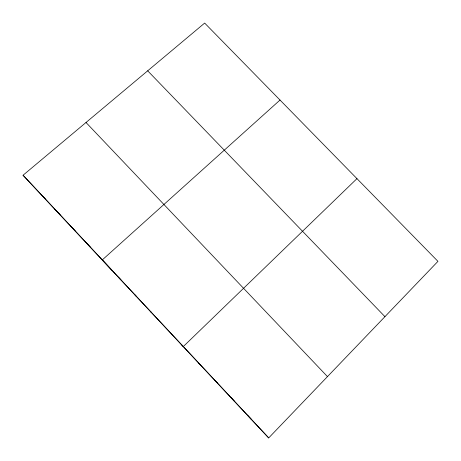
<?xml version="1.0" encoding="UTF-8"?>
<svg xmlns="http://www.w3.org/2000/svg" width="461" height="461" viewBox="0 0 461 461"><rect width="100%" height="100%" fill="white"/><g stroke="black" fill="none" stroke-linecap="round" stroke-linejoin="round"><path stroke-width="0.69" d="M268.7 437.921L437.95 261.358L204.661 23.079L23.05 175.243L268.7 437.921L43.403 196.956M356.958 178.638L183.276 346.58L181.507 344.638M280.017 100.049L102.261 259.946L111.787 270.083M147.687 70.815L384.941 316.655M86.011 122.488L327.471 376.608M150.655 311.694L151.64 312.731M134.451 294.366L136.231 296.256M86.276 242.855L90.408 247.252M118.321 277.119L120.891 279.85M23.05 175.243L45.161 198.87M54.525 208.896L60.178 214.93M70.366 225.838L75.258 231.053M214.889 380.365L217.206 382.861M231.117 397.716L234.286 401.128M247.419 415.148L251.452 419.481M198.737 363.095L200.201 364.674"/></g></svg>
